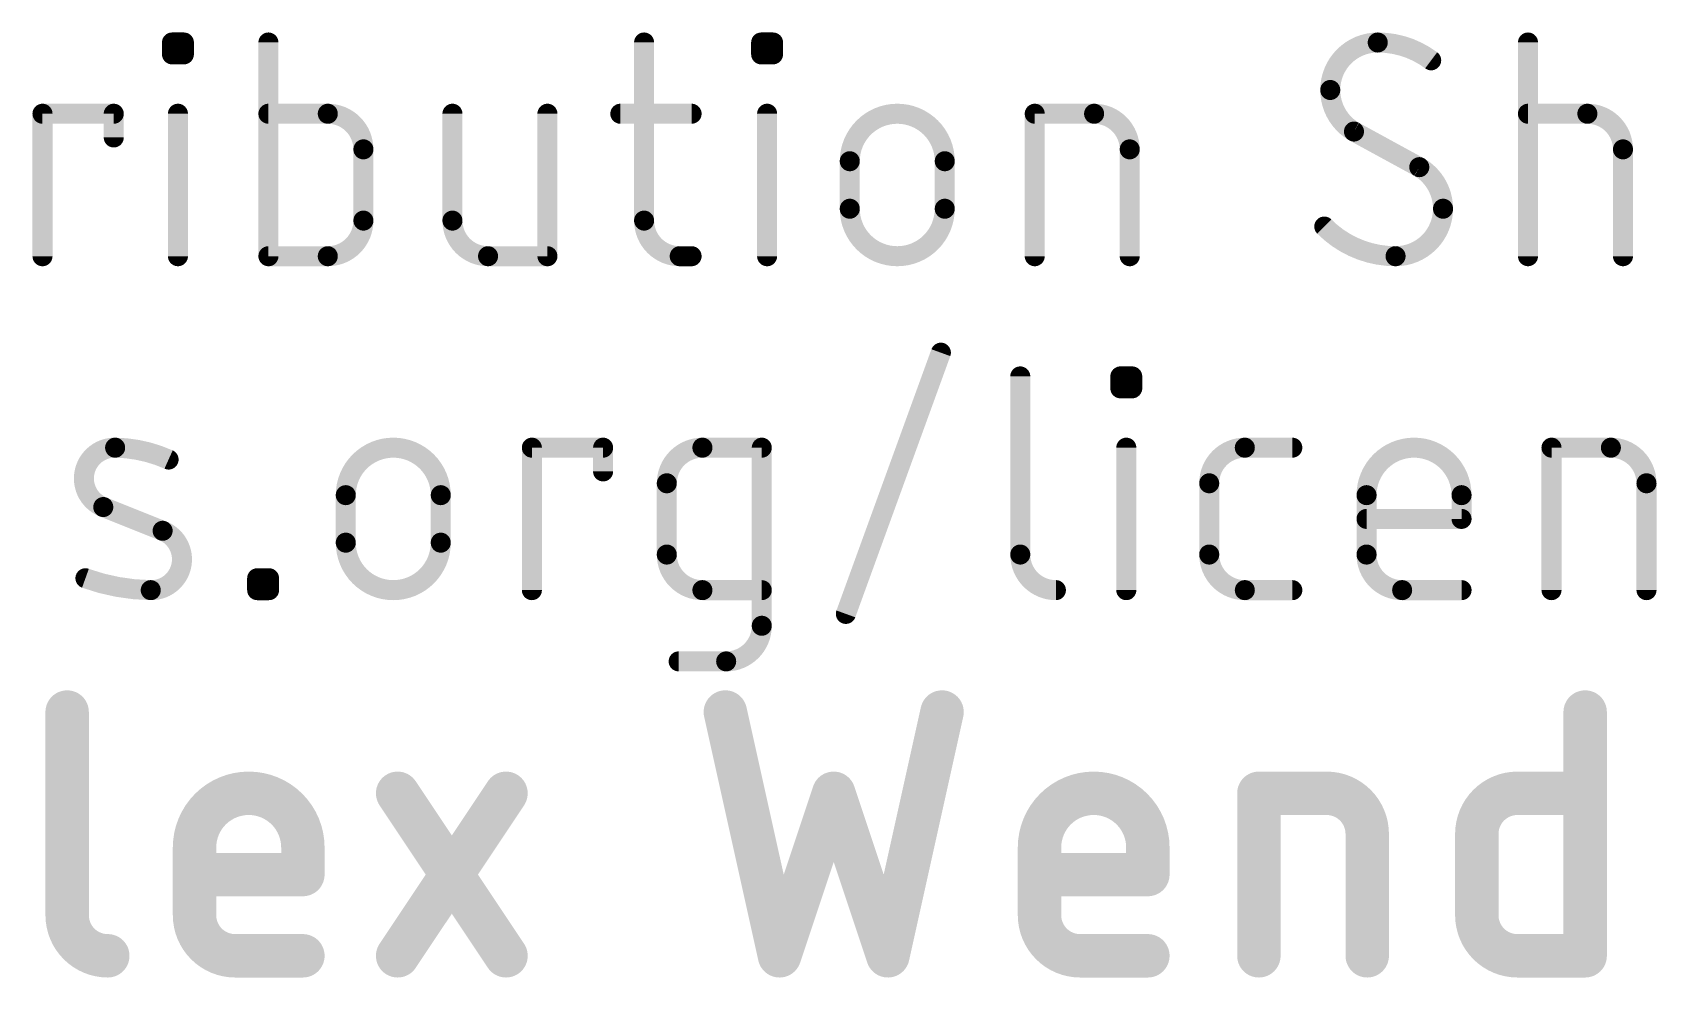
# Model space of a CAD drawing. Extents: x -34.3 to 52.3, y -19.6 to 20.4.
# Drawn here: x 14.62 to 26.97, y -19.38 to -12.19 of the extents above; entities that cross this region are included whole.
import ezdxf

# ---------------------------------------------------------------- set-up
doc = ezdxf.new("R2010")
doc.units = 0
doc.layers.add('51', color=253, linetype='CONTINUOUS')

msp = doc.modelspace()

# ---------------------------------------------------------------- linework, layer by layer
at = {"layer": '51'}
for points, const_width in [([(15.6823, -12.3585), (15.6823, -12.2682)], 0.1524), ([(15.6823, -12.2682), (15.7726, -12.2682)], 0.1524), ([(15.7726, -12.2682), (15.7726, -12.3585)], 0.1524), ([(16.4156, -12.2682), (16.4156, -13.8938)], 0.1524), ([(19.2728, -12.2682), (19.2728, -13.6229)], 0.1524), ([(20.1632, -12.3585), (20.1632, -12.2682)], 0.1524), ([(20.1632, -12.2682), (20.2535, -12.2682)], 0.1524), ([(20.2535, -12.2682), (20.2535, -12.3585)], 0.1524), ([(25.9954, -13.8938), (25.9954, -12.2682)], 0.1524), ([(15.7726, -12.3585), (15.6823, -12.3585)], 0.1524), ([(20.2535, -12.3585), (20.1632, -12.3585)], 0.1524), ([(14.6973, -13.8938), (14.6973, -12.8101)], 0.1524), ([(14.6973, -12.8101), (15.2392, -12.8101)], 0.1524), ([(15.2392, -12.8101), (15.2392, -12.9907)], 0.1524), ([(15.7274, -13.8938), (15.7274, -12.8101)], 0.1524), ([(16.8672, -12.8101), (16.4156, -12.8101)], 0.1524), ([(17.8151, -12.8101), (17.8151, -13.6229)], 0.1524), ([(18.5376, -13.8938), (18.5376, -12.8101)], 0.1524), ([(19.0922, -12.8101), (19.634, -12.8101)], 0.1524), ([(20.2084, -13.8938), (20.2084, -12.8101)], 0.1524), ([(22.2439, -13.8938), (22.2439, -12.8101)], 0.1524), ([(22.2439, -12.8101), (22.6955, -12.8101)], 0.1524), ([(25.9954, -12.8101), (26.447, -12.8101)], 0.1524), ([(25.1687, -13.2165), (24.672, -12.9455)], 0.1524), ([(17.1381, -13.6229), (17.1381, -13.081)], 0.1524), ([(22.9664, -13.081), (22.9664, -13.8938)], 0.1524), ([(26.7179, -13.081), (26.7179, -13.8938)], 0.1524), ([(20.8371, -13.5326), (20.8371, -13.1713)], 0.1524), ([(21.5596, -13.1713), (21.5596, -13.5326)], 0.1524), ([(16.4156, -13.8938), (16.8672, -13.8938)], 0.1524), ([(18.086, -13.8938), (18.5376, -13.8938)], 0.1524), ([(19.5437, -13.8938), (19.634, -13.8938)], 0.1524), ([(20.8075, -16.6144), (21.53, -14.6276)], 0.1524), ([(22.1338, -14.8082), (22.1338, -16.1629)], 0.1524), ([(22.8951, -14.8985), (22.8951, -14.8082)], 0.1524), ([(22.8951, -14.8082), (22.9854, -14.8082)], 0.1524), ([(22.9854, -14.8082), (22.9854, -14.8985)], 0.1524), ([(22.9854, -14.8985), (22.8951, -14.8985)], 0.1524), ([(18.4192, -16.4338), (18.4192, -15.3501)], 0.1524), ([(18.4192, -15.3501), (18.9611, -15.3501)], 0.1524), ([(18.9611, -15.3501), (18.9611, -15.5307)], 0.1524), ([(19.7164, -15.3501), (20.1679, -15.3501)], 0.1524), ([(20.1679, -15.3501), (20.1679, -16.7047)], 0.1524), ([(22.9403, -16.4338), (22.9403, -15.3501)], 0.1524), ([(23.8417, -15.3501), (24.2029, -15.3501)], 0.1524), ([(26.1742, -16.4338), (26.1742, -15.3501)], 0.1524), ([(26.1742, -15.3501), (26.6258, -15.3501)], 0.1524), ([(19.4455, -16.1629), (19.4455, -15.621)], 0.1524), ([(23.5708, -16.1629), (23.5708, -15.621)], 0.1524), ([(26.8967, -15.621), (26.8967, -16.4338)], 0.1524), ([(17.0039, -16.0726), (17.0039, -15.7113)], 0.1524), ([(17.7264, -15.7113), (17.7264, -16.0726)], 0.1524), ([(24.7674, -16.1629), (24.7674, -15.7113)], 0.1524), ([(25.4899, -15.7113), (25.4899, -15.8919)], 0.1524), ([(15.611, -15.9822), (15.1594, -15.8016)], 0.1524), ([(25.4899, -15.8919), (24.7674, -15.8919)], 0.1524), ([(16.33, -16.4338), (16.33, -16.3435)], 0.1524), ([(16.33, -16.3435), (16.4203, -16.3435)], 0.1524), ([(16.4203, -16.3435), (16.4203, -16.4338)], 0.1524), ([(16.4203, -16.4338), (16.33, -16.4338)], 0.1524), ([(20.1679, -16.4338), (19.7164, -16.4338)], 0.1524), ([(24.2029, -16.4338), (23.8417, -16.4338)], 0.1524), ([(25.4899, -16.4338), (25.0383, -16.4338)], 0.1524), ([(19.897, -16.9757), (19.5358, -16.9757)], 0.1524), ([(14.8848, -17.3609), (14.8848, -18.9061)], 0.3302), ([(19.8907, -17.3609), (20.3028, -19.2151)], 0.3302), ([(21.1269, -19.2151), (21.5389, -17.3609)], 0.3302), ([(26.4302, -17.3609), (26.4302, -19.2151)], 0.3302), ([(17.3984, -19.2151), (18.2225, -17.979)], 0.3302), ([(17.3984, -17.979), (18.2225, -19.2151)], 0.3302), ([(20.3028, -19.2151), (20.7148, -17.979)], 0.3302), ([(20.7148, -17.979), (21.1269, -19.2151)], 0.3302), ([(23.9486, -19.2151), (23.9486, -17.979)], 0.3302), ([(23.9486, -17.979), (24.4637, -17.979)], 0.3302), ([(25.9151, -17.979), (26.4302, -17.979)], 0.3302), ([(24.7727, -18.288), (24.7727, -19.2151)], 0.3302), ([(25.6061, -18.9061), (25.6061, -18.288)], 0.3302), ([(15.8536, -18.9061), (15.8536, -18.391)], 0.3302), ([(16.6777, -18.391), (16.6777, -18.597)], 0.3302), ([(22.2802, -18.9061), (22.2802, -18.391)], 0.3302), ([(23.1043, -18.391), (23.1043, -18.597)], 0.3302), ([(16.6777, -18.597), (15.8536, -18.597)], 0.3302), ([(23.1043, -18.597), (22.2802, -18.597)], 0.3302), ([(16.6777, -19.2151), (16.1626, -19.2151)], 0.3302), ([(23.1043, -19.2151), (22.5892, -19.2151)], 0.3302), ([(26.4302, -19.2151), (25.9151, -19.2151)], 0.3302)]:
    msp.add_lwpolyline(points, dxfattribs=dict(at, const_width=const_width))
for points, const_width in [([(15.7204, -12.2682, 1), (15.6442, -12.2682)], 0.0762), ([(15.6823, -12.2301, 1), (15.6823, -12.3063)], 0.0762), ([(15.8107, -12.2682, 1), (15.7345, -12.2682)], 0.0762), ([(15.7726, -12.3063, 1), (15.7726, -12.2301)], 0.0762), ([(16.4537, -12.2682, 1), (16.3775, -12.2682)], 0.0762), ([(19.3109, -12.2682, 1), (19.2347, -12.2682)], 0.0762), ([(20.2013, -12.2682, 1), (20.1251, -12.2682)], 0.0762), ([(20.1632, -12.2301, 1), (20.1632, -12.3063)], 0.0762), ([(20.2916, -12.2682, 1), (20.2154, -12.2682)], 0.0762), ([(20.2535, -12.3063, 1), (20.2535, -12.2301)], 0.0762), ([(24.8526, -12.2682, 0.4142), (24.4913, -12.6294)], 0.1524), ([(25.259, -12.4037, 0.1623), (24.8526, -12.2682)], 0.1524), ([(24.8526, -12.2301, 1), (24.8526, -12.3063)], 0.0762), ([(24.8526, -12.3063, 1), (24.8526, -12.2301)], 0.0762), ([(26.0335, -12.2682, 1), (25.9573, -12.2682)], 0.0762), ([(15.6823, -12.3204, 1), (15.6823, -12.3966)], 0.0762), ([(15.6442, -12.3585, 1), (15.7204, -12.3585)], 0.0762), ([(15.7345, -12.3585, 1), (15.8107, -12.3585)], 0.0762), ([(15.7726, -12.3966, 1), (15.7726, -12.3204)], 0.0762), ([(20.1632, -12.3204, 1), (20.1632, -12.3966)], 0.0762), ([(20.1251, -12.3585, 1), (20.2013, -12.3585)], 0.0762), ([(20.2154, -12.3585, 1), (20.2916, -12.3585)], 0.0762), ([(20.2535, -12.3966, 1), (20.2535, -12.3204)], 0.0762), ([(25.2361, -12.4341, 1), (25.2818, -12.3732)], 0.0762), ([(24.4913, -12.6294, 0.2656), (24.672, -12.9455)], 0.1524), ([(24.5294, -12.6294, 1), (24.4532, -12.6294)], 0.0762), ([(24.4532, -12.6294, 1), (24.5294, -12.6294)], 0.0762), ([(14.7354, -12.8101, 1), (14.6592, -12.8101)], 0.0762), ([(14.6973, -12.772, 1), (14.6973, -12.8482)], 0.0762), ([(15.2773, -12.8101, 1), (15.2011, -12.8101)], 0.0762), ([(15.2392, -12.8482, 1), (15.2392, -12.772)], 0.0762), ([(15.7655, -12.8101, 1), (15.6893, -12.8101)], 0.0762), ([(16.4156, -12.772, 1), (16.4156, -12.8482)], 0.0762), ([(17.1381, -13.081, 0.4142), (16.8672, -12.8101)], 0.1524), ([(16.8672, -12.772, 1), (16.8672, -12.8482)], 0.0762), ([(16.8672, -12.8482, 1), (16.8672, -12.772)], 0.0762), ([(17.8532, -12.8101, 1), (17.777, -12.8101)], 0.0762), ([(18.5757, -12.8101, 1), (18.4995, -12.8101)], 0.0762), ([(19.0922, -12.772, 1), (19.0922, -12.8482)], 0.0762), ([(19.634, -12.8482, 1), (19.634, -12.772)], 0.0762), ([(20.2465, -12.8101, 1), (20.1703, -12.8101)], 0.0762), ([(21.5596, -13.1713, 1), (20.8371, -13.1713)], 0.1524), ([(22.282, -12.8101, 1), (22.2058, -12.8101)], 0.0762), ([(22.2439, -12.772, 1), (22.2439, -12.8482)], 0.0762), ([(22.9664, -13.081, 0.4142), (22.6955, -12.8101)], 0.1524), ([(22.6955, -12.772, 1), (22.6955, -12.8482)], 0.0762), ([(22.6955, -12.8482, 1), (22.6955, -12.772)], 0.0762), ([(25.9954, -12.772, 1), (25.9954, -12.8482)], 0.0762), ([(26.7179, -13.081, 0.4142), (26.447, -12.8101)], 0.1524), ([(26.447, -12.772, 1), (26.447, -12.8482)], 0.0762), ([(26.447, -12.8482, 1), (26.447, -12.772)], 0.0762), ([(15.2011, -12.9907, 1), (15.2773, -12.9907)], 0.0762), ([(24.6902, -12.9121, 1), (24.6537, -12.979)], 0.0762), ([(24.6526, -12.9784, 1), (24.6913, -12.9127)], 0.0762), ([(17.1762, -13.081, 1), (17.1, -13.081)], 0.0762), ([(17.1, -13.081, 1), (17.1762, -13.081)], 0.0762), ([(23.0045, -13.081, 1), (22.9283, -13.081)], 0.0762), ([(22.9283, -13.081, 1), (23.0045, -13.081)], 0.0762), ([(26.756, -13.081, 1), (26.6798, -13.081)], 0.0762), ([(26.6798, -13.081, 1), (26.756, -13.081)], 0.0762), ([(20.8752, -13.1713, 1), (20.799, -13.1713)], 0.0762), ([(20.799, -13.1713, 1), (20.8752, -13.1713)], 0.0762), ([(21.5977, -13.1713, 1), (21.5215, -13.1713)], 0.0762), ([(21.5215, -13.1713, 1), (21.5977, -13.1713)], 0.0762), ([(25.188, -13.1836, 1), (25.1493, -13.2493)], 0.0762), ([(25.3493, -13.5326, 0.2656), (25.1687, -13.2165)], 0.1524), ([(25.1504, -13.2499, 1), (25.1869, -13.183)], 0.0762), ([(20.8371, -13.5326, 1), (21.5596, -13.5326)], 0.1524), ([(20.8752, -13.5326, 1), (20.799, -13.5326)], 0.0762), ([(21.5977, -13.5326, 1), (21.5215, -13.5326)], 0.0762), ([(24.9881, -13.8938, 0.4142), (25.3493, -13.5326)], 0.1524), ([(25.3874, -13.5326, 1), (25.3112, -13.5326)], 0.0762), ([(16.8672, -13.8938, 0.4142), (17.1381, -13.6229)], 0.1524), ([(17.1762, -13.6229, 1), (17.1, -13.6229)], 0.0762), ([(17.1, -13.6229, 1), (17.1762, -13.6229)], 0.0762), ([(17.8151, -13.6229, 0.4142), (18.086, -13.8938)], 0.1524), ([(17.8532, -13.6229, 1), (17.777, -13.6229)], 0.0762), ([(17.777, -13.6229, 1), (17.8532, -13.6229)], 0.0762), ([(19.2728, -13.6229, 0.4142), (19.5437, -13.8938)], 0.1524), ([(19.3109, -13.6229, 1), (19.2347, -13.6229)], 0.0762), ([(19.2347, -13.6229, 1), (19.3109, -13.6229)], 0.0762), ([(20.799, -13.5326, 1), (20.8752, -13.5326)], 0.0762), ([(21.5215, -13.5326, 1), (21.5977, -13.5326)], 0.0762), ([(25.3112, -13.5326, 1), (25.3874, -13.5326)], 0.0762), ([(24.4732, -13.6412, 1), (24.4191, -13.6949)], 0.0762), ([(24.4462, -13.668, 0.2), (24.9881, -13.8938)], 0.1524), ([(16.4156, -13.8557, 1), (16.4156, -13.9319)], 0.0762), ([(16.8672, -13.8557, 1), (16.8672, -13.9319)], 0.0762), ([(16.8672, -13.9319, 1), (16.8672, -13.8557)], 0.0762), ([(18.086, -13.8557, 1), (18.086, -13.9319)], 0.0762), ([(18.086, -13.9319, 1), (18.086, -13.8557)], 0.0762), ([(18.5376, -13.9319, 1), (18.5376, -13.8557)], 0.0762), ([(19.5437, -13.8557, 1), (19.5437, -13.9319)], 0.0762), ([(19.5437, -13.9319, 1), (19.5437, -13.8557)], 0.0762), ([(19.634, -13.9319, 1), (19.634, -13.8557)], 0.0762), ([(24.9881, -13.8557, 1), (24.9881, -13.9319)], 0.0762), ([(24.9881, -13.9319, 1), (24.9881, -13.8557)], 0.0762), ([(14.6592, -13.8938, 1), (14.7354, -13.8938)], 0.0762), ([(15.6893, -13.8938, 1), (15.7655, -13.8938)], 0.0762), ([(16.3775, -13.8938, 1), (16.4537, -13.8938)], 0.0762), ([(18.4995, -13.8938, 1), (18.5757, -13.8938)], 0.0762), ([(20.1703, -13.8938, 1), (20.2465, -13.8938)], 0.0762), ([(22.2058, -13.8938, 1), (22.282, -13.8938)], 0.0762), ([(22.9283, -13.8938, 1), (23.0045, -13.8938)], 0.0762), ([(25.9573, -13.8938, 1), (26.0335, -13.8938)], 0.0762), ([(26.6798, -13.8938, 1), (26.756, -13.8938)], 0.0762), ([(21.5658, -14.6406, 1), (21.4942, -14.6146)], 0.0762), ([(22.1719, -14.8082, 1), (22.0957, -14.8082)], 0.0762), ([(22.9332, -14.8082, 1), (22.857, -14.8082)], 0.0762), ([(22.8951, -14.7701, 1), (22.8951, -14.8463)], 0.0762), ([(23.0235, -14.8082, 1), (22.9473, -14.8082)], 0.0762), ([(22.9854, -14.8463, 1), (22.9854, -14.7701)], 0.0762), ([(22.8951, -14.8604, 1), (22.8951, -14.9366)], 0.0762), ([(22.857, -14.8985, 1), (22.9332, -14.8985)], 0.0762), ([(22.9473, -14.8985, 1), (23.0235, -14.8985)], 0.0762), ([(22.9854, -14.9366, 1), (22.9854, -14.8604)], 0.0762), ([(15.2497, -15.3501, 0.8318), (15.1594, -15.8016)], 0.1524), ([(15.6561, -15.4404, 0.1026), (15.2497, -15.3501)], 0.1524), ([(15.2503, -15.312, 1), (15.2492, -15.3882)], 0.0762), ([(15.2492, -15.3882, 1), (15.2503, -15.312)], 0.0762), ([(17.7264, -15.7113, 1), (17.0039, -15.7113)], 0.1524), ([(18.4573, -15.3501, 1), (18.3811, -15.3501)], 0.0762), ([(18.4192, -15.312, 1), (18.4192, -15.3882)], 0.0762), ([(18.9992, -15.3501, 1), (18.923, -15.3501)], 0.0762), ([(18.9611, -15.3882, 1), (18.9611, -15.312)], 0.0762), ([(19.7164, -15.3501, 0.4142), (19.4455, -15.621)], 0.1524), ([(19.7164, -15.312, 1), (19.7164, -15.3882)], 0.0762), ([(19.7164, -15.3882, 1), (19.7164, -15.312)], 0.0762), ([(20.206, -15.3501, 1), (20.1298, -15.3501)], 0.0762), ([(20.1679, -15.3882, 1), (20.1679, -15.312)], 0.0762), ([(22.9784, -15.3501, 1), (22.9022, -15.3501)], 0.0762), ([(23.8417, -15.3501, 0.4142), (23.5708, -15.621)], 0.1524), ([(23.8417, -15.312, 1), (23.8417, -15.3882)], 0.0762), ([(23.8417, -15.3882, 1), (23.8417, -15.312)], 0.0762), ([(24.2029, -15.3882, 1), (24.2029, -15.312)], 0.0762), ([(25.4899, -15.7113, 1), (24.7674, -15.7113)], 0.1524), ([(26.2123, -15.3501, 1), (26.1361, -15.3501)], 0.0762), ([(26.1742, -15.312, 1), (26.1742, -15.3882)], 0.0762), ([(26.8967, -15.621, 0.4142), (26.6258, -15.3501)], 0.1524), ([(26.6258, -15.312, 1), (26.6258, -15.3882)], 0.0762), ([(26.6258, -15.3882, 1), (26.6258, -15.312)], 0.0762), ([(15.6405, -15.4751, 1), (15.6718, -15.4056)], 0.0762), ([(18.923, -15.5307, 1), (18.9992, -15.5307)], 0.0762), ([(19.4836, -15.621, 1), (19.4074, -15.621)], 0.0762), ([(23.6089, -15.621, 1), (23.5327, -15.621)], 0.0762), ([(26.9348, -15.621, 1), (26.8586, -15.621)], 0.0762), ([(17.042, -15.7113, 1), (16.9658, -15.7113)], 0.0762), ([(16.9658, -15.7113, 1), (17.042, -15.7113)], 0.0762), ([(17.7645, -15.7113, 1), (17.6883, -15.7113)], 0.0762), ([(17.6883, -15.7113, 1), (17.7645, -15.7113)], 0.0762), ([(19.4074, -15.621, 1), (19.4836, -15.621)], 0.0762), ([(23.5327, -15.621, 1), (23.6089, -15.621)], 0.0762), ([(24.8055, -15.7113, 1), (24.7293, -15.7113)], 0.0762), ([(24.7293, -15.7113, 1), (24.8055, -15.7113)], 0.0762), ([(25.528, -15.7113, 1), (25.4518, -15.7113)], 0.0762), ([(25.4518, -15.7113, 1), (25.528, -15.7113)], 0.0762), ([(26.8586, -15.621, 1), (26.9348, -15.621)], 0.0762), ([(15.1736, -15.7663, 1), (15.1453, -15.837)], 0.0762), ([(15.1453, -15.837, 1), (15.1736, -15.7662)], 0.0762), ([(15.5207, -16.4338, 0.8318), (15.611, -15.9822)], 0.1524), ([(15.6251, -15.9469, 1), (15.5968, -16.0176)], 0.0762), ([(15.5968, -16.0176, 1), (15.6251, -15.9469)], 0.0762), ([(24.7674, -15.8538, 1), (24.7674, -15.93)], 0.0762), ([(25.4518, -15.8919, 1), (25.528, -15.8919)], 0.0762), ([(25.4899, -15.93, 1), (25.4899, -15.8538)], 0.0762), ([(17.0039, -16.0726, 1), (17.7264, -16.0726)], 0.1524), ([(17.042, -16.0726, 1), (16.9658, -16.0726)], 0.0762), ([(16.9658, -16.0726, 1), (17.042, -16.0726)], 0.0762), ([(17.7645, -16.0726, 1), (17.6883, -16.0726)], 0.0762), ([(17.6883, -16.0726, 1), (17.7645, -16.0726)], 0.0762), ([(19.4455, -16.1629, 0.4142), (19.7164, -16.4338)], 0.1524), ([(19.4836, -16.1629, 1), (19.4074, -16.1629)], 0.0762), ([(19.4074, -16.1629, 1), (19.4836, -16.1629)], 0.0762), ([(22.1338, -16.1629, 0.4142), (22.4047, -16.4338)], 0.1524), ([(22.1719, -16.1629, 1), (22.0957, -16.1629)], 0.0762), ([(22.0957, -16.1629, 1), (22.1719, -16.1629)], 0.0762), ([(23.5708, -16.1629, 0.4142), (23.8417, -16.4338)], 0.1524), ([(23.6089, -16.1629, 1), (23.5327, -16.1629)], 0.0762), ([(23.5327, -16.1629, 1), (23.6089, -16.1629)], 0.0762), ([(24.7674, -16.1629, 0.4142), (25.0383, -16.4338)], 0.1524), ([(24.8055, -16.1629, 1), (24.7293, -16.1629)], 0.0762), ([(24.7293, -16.1629, 1), (24.8055, -16.1629)], 0.0762), ([(15.0368, -16.3076, 1), (15.011, -16.3793)], 0.0762), ([(15.0239, -16.3435, 0.083), (15.5207, -16.4338)], 0.1524), ([(16.3681, -16.3435, 1), (16.2919, -16.3435)], 0.0762), ([(16.33, -16.3054, 1), (16.33, -16.3816)], 0.0762), ([(16.4584, -16.3435, 1), (16.3822, -16.3435)], 0.0762), ([(16.4203, -16.3816, 1), (16.4203, -16.3054)], 0.0762), ([(15.5212, -16.3957, 1), (15.5201, -16.4719)], 0.0762), ([(15.5201, -16.4719, 1), (15.5212, -16.3957)], 0.0762), ([(16.33, -16.3957, 1), (16.33, -16.4719)], 0.0762), ([(16.2919, -16.4338, 1), (16.3681, -16.4338)], 0.0762), ([(16.3822, -16.4338, 1), (16.4584, -16.4338)], 0.0762), ([(16.4203, -16.4719, 1), (16.4203, -16.3957)], 0.0762), ([(18.3811, -16.4338, 1), (18.4573, -16.4338)], 0.0762), ([(19.7164, -16.3957, 1), (19.7164, -16.4719)], 0.0762), ([(19.7164, -16.4719, 1), (19.7164, -16.3957)], 0.0762), ([(20.1679, -16.4719, 1), (20.1679, -16.3957)], 0.0762), ([(22.4047, -16.4719, 1), (22.4047, -16.3957)], 0.0762), ([(22.9022, -16.4338, 1), (22.9784, -16.4338)], 0.0762), ([(23.8417, -16.3957, 1), (23.8417, -16.4719)], 0.0762), ([(23.8417, -16.4719, 1), (23.8417, -16.3957)], 0.0762), ([(24.2029, -16.4719, 1), (24.2029, -16.3957)], 0.0762), ([(25.0383, -16.3957, 1), (25.0383, -16.4719)], 0.0762), ([(25.0383, -16.4719, 1), (25.0383, -16.3957)], 0.0762), ([(25.4899, -16.4719, 1), (25.4899, -16.3957)], 0.0762), ([(26.1361, -16.4338, 1), (26.2123, -16.4338)], 0.0762), ([(26.8586, -16.4338, 1), (26.9348, -16.4338)], 0.0762), ([(19.897, -16.9757, 0.4142), (20.1679, -16.7047)], 0.1524), ([(20.206, -16.7047, 1), (20.1298, -16.7047)], 0.0762), ([(20.1298, -16.7047, 1), (20.206, -16.7047)], 0.0762), ([(20.7717, -16.6014, 1), (20.8433, -16.6274)], 0.0762), ([(19.5358, -16.9376, 1), (19.5358, -17.0138)], 0.0762), ([(19.897, -16.9376, 1), (19.897, -17.0138)], 0.0762), ([(19.897, -17.0138, 1), (19.897, -16.9376)], 0.0762), ([(14.9673, -17.3609, 1), (14.8022, -17.3609)], 0.1651), ([(19.9713, -17.343, 1), (19.8101, -17.3788)], 0.1651), ([(21.6195, -17.3788, 1), (21.4583, -17.343)], 0.1651), ([(26.5127, -17.3609, 1), (26.3476, -17.3609)], 0.1651), ([(16.6777, -18.391, 1), (15.8536, -18.391)], 0.3302), ([(17.4671, -17.9332, 1), (17.3297, -18.0248)], 0.1651), ([(18.2912, -18.0248, 1), (18.1538, -17.9332)], 0.1651), ([(20.7931, -17.9529, 1), (20.6365, -18.0051)], 0.1651), ([(20.7931, -18.0051, 1), (20.6365, -17.9529)], 0.1651), ([(23.1043, -18.391, 1), (22.2802, -18.391)], 0.3302), ([(23.9486, -17.8964, 1), (23.9486, -18.0615)], 0.1651), ([(24.0312, -17.979, 1), (23.8661, -17.979)], 0.1651), ([(24.4637, -17.8964, 1), (24.4637, -18.0615)], 0.1651), ([(24.7727, -18.288, 0.4142), (24.4637, -17.979)], 0.3302), ([(24.4637, -18.0615, 1), (24.4637, -17.8964)], 0.1651), ([(25.9151, -17.979, 0.4142), (25.6061, -18.288)], 0.3302), ([(25.9151, -17.8964, 1), (25.9151, -18.0615)], 0.1651), ([(25.9151, -18.0615, 1), (25.9151, -17.8964)], 0.1651), ([(26.4302, -18.0615, 1), (26.4302, -17.8964)], 0.1651), ([(24.8553, -18.288, 1), (24.6902, -18.288)], 0.1651), ([(25.6886, -18.288, 1), (25.5235, -18.288)], 0.1651), ([(15.9361, -18.391, 1), (15.771, -18.391)], 0.1651), ([(16.7602, -18.391, 1), (16.5951, -18.391)], 0.1651), ([(22.3627, -18.391, 1), (22.1976, -18.391)], 0.1651), ([(23.1868, -18.391, 1), (23.0217, -18.391)], 0.1651), ([(24.6902, -18.288, 1), (24.8553, -18.288)], 0.1651), ([(25.5235, -18.288, 1), (25.6886, -18.288)], 0.1651), ([(15.771, -18.391, 1), (15.9361, -18.391)], 0.1651), ([(16.5951, -18.391, 1), (16.7602, -18.391)], 0.1651), ([(22.1976, -18.391, 1), (22.3627, -18.391)], 0.1651), ([(23.0217, -18.391, 1), (23.1868, -18.391)], 0.1651), ([(15.8536, -18.5145, 1), (15.8536, -18.6796)], 0.1651), ([(16.5951, -18.597, 1), (16.7602, -18.597)], 0.1651), ([(16.6777, -18.6796, 1), (16.6777, -18.5145)], 0.1651), ([(22.2802, -18.5145, 1), (22.2802, -18.6796)], 0.1651), ([(23.0217, -18.597, 1), (23.1868, -18.597)], 0.1651), ([(23.1043, -18.6796, 1), (23.1043, -18.5145)], 0.1651), ([(14.9673, -18.9061, 1), (14.8022, -18.9061)], 0.1651), ([(14.8848, -18.9061, 0.4142), (15.1938, -19.2151)], 0.3302), ([(15.8536, -18.9061, 0.4142), (16.1626, -19.2151)], 0.3302), ([(15.9361, -18.9061, 1), (15.771, -18.9061)], 0.1651), ([(22.2802, -18.9061, 0.4142), (22.5892, -19.2151)], 0.3302), ([(22.3627, -18.9061, 1), (22.1976, -18.9061)], 0.1651), ([(25.6886, -18.9061, 1), (25.5235, -18.9061)], 0.1651), ([(25.6061, -18.9061, 0.4142), (25.9151, -19.2151)], 0.3302), ([(14.8022, -18.9061, 1), (14.9673, -18.9061)], 0.1651), ([(15.771, -18.9061, 1), (15.9361, -18.9061)], 0.1651), ([(22.1976, -18.9061, 1), (22.3627, -18.9061)], 0.1651), ([(25.5235, -18.9061, 1), (25.6886, -18.9061)], 0.1651), ([(15.1938, -19.2977, 1), (15.1938, -19.1325)], 0.1651), ([(16.1626, -19.1325, 1), (16.1626, -19.2977)], 0.1651), ([(16.1626, -19.2977, 1), (16.1626, -19.1325)], 0.1651), ([(16.6777, -19.2977, 1), (16.6777, -19.1325)], 0.1651), ([(17.3297, -19.1693, 1), (17.4671, -19.2609)], 0.1651), ([(18.1538, -19.2609, 1), (18.2912, -19.1693)], 0.1651), ([(20.2245, -19.189, 1), (20.3811, -19.2412)], 0.1651), ([(20.2222, -19.233, 1), (20.3834, -19.1972)], 0.1651), ([(21.0463, -19.1972, 1), (21.2074, -19.233)], 0.1651), ([(21.0485, -19.2412, 1), (21.2052, -19.189)], 0.1651), ([(22.5892, -19.1325, 1), (22.5892, -19.2977)], 0.1651), ([(22.5892, -19.2977, 1), (22.5892, -19.1325)], 0.1651), ([(23.1043, -19.2977, 1), (23.1043, -19.1325)], 0.1651), ([(23.8661, -19.2151, 1), (24.0312, -19.2151)], 0.1651), ([(24.6902, -19.2151, 1), (24.8553, -19.2151)], 0.1651), ([(25.9151, -19.1325, 1), (25.9151, -19.2977)], 0.1651), ([(25.9151, -19.2977, 1), (25.9151, -19.1325)], 0.1651), ([(26.3476, -19.2151, 1), (26.5127, -19.2151)], 0.1651), ([(26.4302, -19.2977, 1), (26.4302, -19.1325)], 0.1651)]:
    msp.add_lwpolyline(points, format="xyb", dxfattribs=dict(at, const_width=const_width))

doc.saveas('drawing.dxf')
